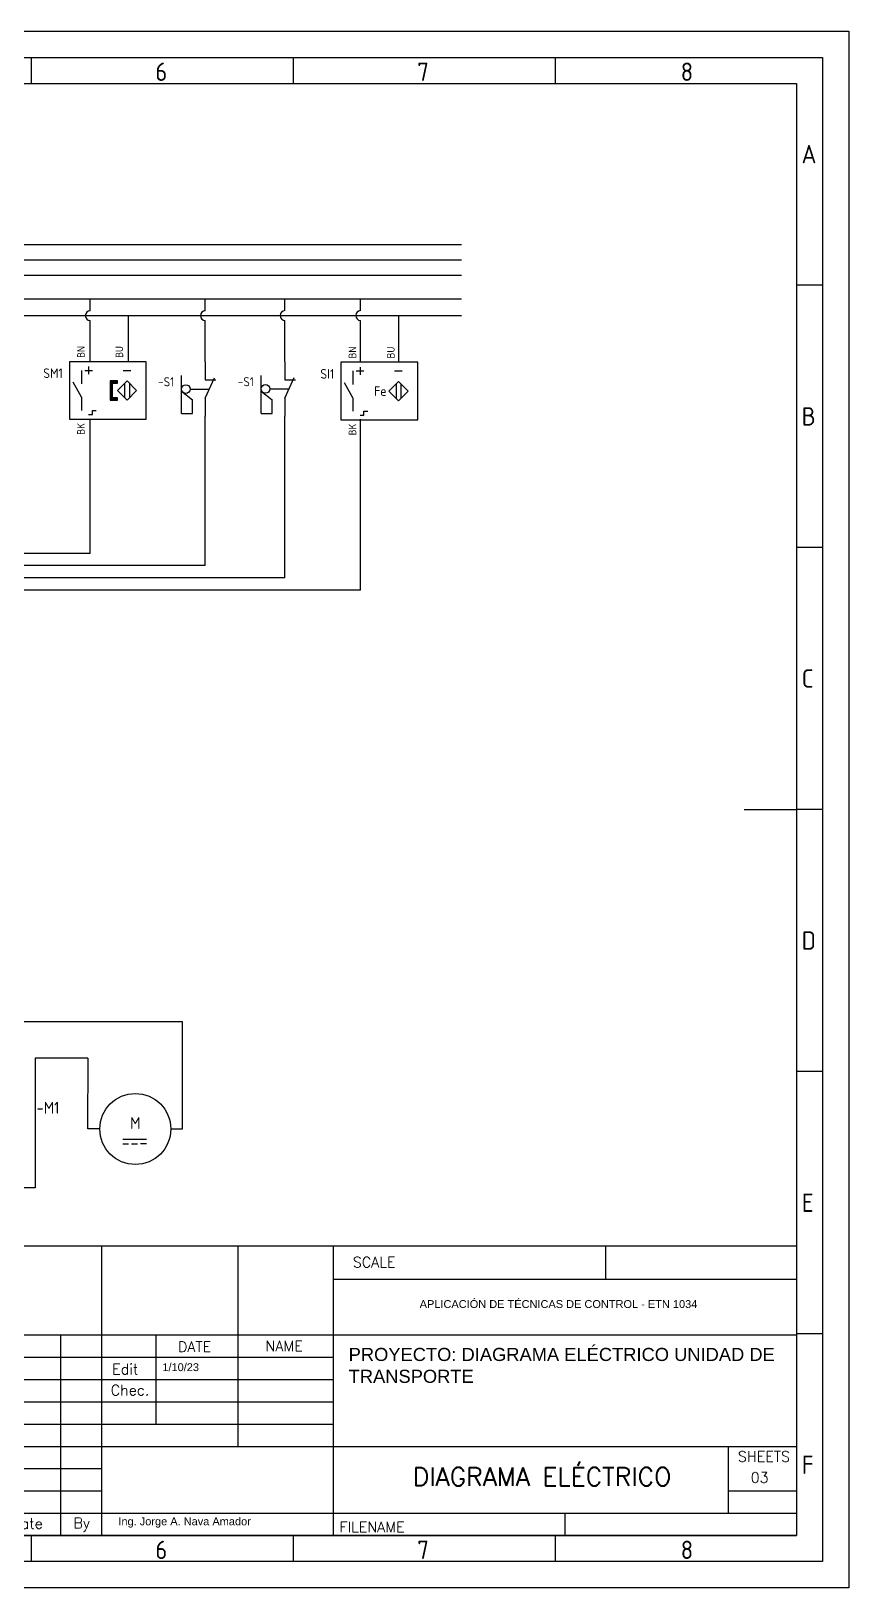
# Model space of a CAD drawing. Header units: inches. Extents: x 1238 to 1812, y 541 to 947.
# Drawn here: x 1598.8 to 1811.9, y 540.8 to 946.5 of the extents above; entities that cross this region are included whole.
import ezdxf
from ezdxf.enums import TextEntityAlignment as Align

# ---------------------------------------------------------------- set-up
doc = ezdxf.new("R2010")
doc.units = ezdxf.units.IN
doc.header["$MEASUREMENT"] = 0
for name, color, linetype in [('025', 1, 'Continuous'), ('035', 5, 'Continuous'), ('07', 7, 'Continuous'), ('MISC', 7, 'Continuous'), ('RED_2.5mm^2', 1, 'Continuous'), ('SYMS', 7, 'Continuous'), ('TAGS', 150, 'Continuous'), ('TERMS', 123, 'Continuous'), ('YEL_14_THHN', 2, 'Continuous')]:
    doc.layers.add(name, color=color, linetype=linetype)
doc.styles.add('ISO Proportional', font='isocp.shx')
doc.styles.get("Standard").update_dxf_attribs({"font": 'arial.ttf'})
doc.styles.add('WD', font='romans.shx')
doc.styles.add('WD_IEC', font='isocp2.shx', dxfattribs={"width": 0.9, "height": 4})

# ---------------------------------------------------------------- blocks, each defined once
blk = doc.blocks.new('VLS12C')
for p, q in [((0, 7.5), (0, 2.5)), ((-4.14, 0), (1.11, 0)), ((0, -2.5), (2.5, 3.12)), ((0, 2.5), (2.87, 2.5)), ((0, -2.5), (0, -7.5))]:
    blk.add_line(p, q)
at = {"linetype": 'Continuous'}
for p, q in [((-6.54, -6.75), (-6.54, 3.75)), ((-6.54, -0.6), (-3.54, -3)), ((-3.54, -6.75), (-3.54, -3)), ((-6.54, -6.75), (-3.54, -6.75))]:
    blk.add_line(p, q, dxfattribs=at)
blk.add_circle((-5.34, 0), 1.2, dxfattribs=at)
at = {"style": 'WD_IEC'}
for tag, p in [('INST', (-8.55, 6.75)), ('LOC', (-8.55, 3.75)), ('TAG1', (-8.55, 0.75)), ('DESC1', (-8.55, -6.75)), ('XREF', (-8.55, -3.75)), ('DESC2', (-8.55, -9.75)), ('DESC3', (-8.55, -12.75))]:
    blk.add_attdef(tag, text='', height=2.5, dxfattribs=at).set_placement(p, align=Align.RIGHT)
blk.add_attdef('TERM01', text='', height=2, rotation=90, dxfattribs=at).set_placement((-1, 7.5), align=Align.RIGHT)
at = {"style": 'WD_IEC', "flags": 1}
for tag, p, height in [('X2TERM01', (0, 7.5), 0.32), ('MFG', (2.75, 6.5), 1.5), ('CAT', (2.75, 4), 1.5), ('X1LINK', (2, 0), 0.32), ('ASSYCODE', (1, -4), 1), ('CONTACT', (1.05, -1.35), 1), ('COMMON', (2.3, -2.6), 1), ('X8TERM02', (0, -7.5), 0.32), ('FAMILY', (1, -5.5), 1), ('CATDESC', (1, -7), 1)]:
    blk.add_attdef(tag, p, '', height=height, dxfattribs=at)
at = {"style": 'WD_IEC'}
blk.add_attdef('TERM02', (-1, -7.5), '', height=2, rotation=90, dxfattribs=at)
at = {"lineweight": 15, "style": 'WD_IEC'}
blk.add_attdef('WDTAGALT', text='', height=2.5, dxfattribs=at).set_placement((-8.55, -15.75), align=Align.RIGHT)
blk = doc.blocks.new('VPX11IN3')
for p, q in [((-1.875, 5.25), (-1.875, 1.75)), ((-1, 5.25), (1, 5.25)), ((0, 6.25), (0, 4.25)), ((9, 5.25), (11, 5.25)), ((-1.875, -1.75), (-4.0625, 2.1875)), ((9.375, 1.875), (9.375, -1.875)), ((10.625, 1.875), (10.625, -1.875)), ((-1.875, -1.75), (-1.875, -5.25)), ((0, -6.25), (1, -6.25)), ((1, -6.25), (1, -5.25)), ((1, -5.25), (2, -5.25))]:
    blk.add_line(p, q)
for points in [[(-5, -7.5), (15, -7.5), (15, 7.5), (-5, 7.5)], [(10, 2.5), (12.5, 0), (10, -2.5), (7.5, 0)]]:
    blk.add_lwpolyline(points, close=True)
at = {"style": 'WD_IEC'}
blk.add_text('Fe', height=2.5, dxfattribs=at).set_placement((6.875, 0), align=Align.MIDDLE_RIGHT)
for tag, p in [('TERM02', (-1, 8.5)), ('TERM03', (9, 8.5))]:
    blk.add_attdef(tag, p, '', height=2, rotation=90, dxfattribs=at)
for tag, p in [('INST', (-6.75, 10.25)), ('LOC', (-6.75, 6.75)), ('TAG1', (-6.75, 3.25)), ('DESC1', (-6.75, -5.2)), ('DESC2', (-6.75, -8.7)), ('DESC3', (-6.75, -12.2)), ('WDTAGALT', (-6.25, -15.125))]:
    blk.add_attdef(tag, text='', height=2.5, dxfattribs=at).set_placement(p, align=Align.RIGHT)
at = {"style": 'WD_IEC', "flags": 1}
for tag, p, height in [('X2TERM02', (0, 7.5), 0.32), ('X2TERM03', (10, 7.5), 0.32), ('MFG', (17.75, 6.5), 1.5), ('CAT', (17.75, 4), 1.5), ('ASSYCODE', (16, -4), 1), ('X8TERM01', (0, -7.5), 0.32), ('FAMILY', (16, -5.5), 1), ('CATDESC', (16, -7), 1)]:
    blk.add_attdef(tag, p, '', height=height, dxfattribs=at)
at = {"lineweight": 15, "style": 'WD_IEC'}
blk.add_attdef('XREF', text='', height=2.5, dxfattribs=at).set_placement((-6.75, -1.35), align=Align.RIGHT)
at = {"style": 'WD_IEC'}
blk.add_attdef('TERM01', text='', height=2, rotation=90, dxfattribs=at).set_placement((-1, -8.5), align=Align.RIGHT)
blk = doc.blocks.new('VPX11M3')
for p, q in [((-1.875, 5.25), (-1.875, 1.75)), ((-1, 5.25), (1, 5.25)), ((0, 6.25), (0, 4.25)), ((9, 5.25), (11, 5.25)), ((-1.875, -1.75), (-4.0625, 2.1875)), ((9.375, 1.875), (9.375, -1.875)), ((10.625, 1.875), (10.625, -1.875)), ((-1.875, -1.75), (-1.875, -5.25)), ((0, -6.25), (1, -6.25)), ((1, -6.25), (1, -5.25)), ((1, -5.25), (2, -5.25))]:
    blk.add_line(p, q)
for points in [[(-5, -7.5), (15, -7.5), (15, 7.5), (-5, 7.5)], [(6.25, 1.875), (7.5, 1.875), (7.5, 2.5), (5.625, 2.5), (5.625, -2.5), (7.5, -2.5), (7.5, -1.875), (6.25, -1.875)], [(10, 2.5), (12.5, 0), (10, -2.5), (7.5, 0)]]:
    blk.add_lwpolyline(points, close=True)
for points in [[(5.625, 2.5), (5.625, 1.875), (7.5, 2.5), (7.5, 1.875)], [(5.625, 1.875), (5.625, -1.875), (6.25, 1.875), (6.25, -1.875)], [(5.625, -1.875), (5.625, -2.5), (7.5, -1.875), (7.5, -2.5)]]:
    blk.add_solid(points)
at = {"style": 'WD_IEC'}
for tag, p in [('TERM02', (-1, 8.5)), ('TERM03', (9, 8.5))]:
    blk.add_attdef(tag, p, '', height=2, rotation=90, dxfattribs=at)
for tag, p in [('INST', (-6.75, 10.25)), ('LOC', (-6.75, 6.75)), ('TAG1', (-6.75, 3.25)), ('DESC1', (-6.75, -5.2)), ('DESC2', (-6.75, -8.7)), ('DESC3', (-6.75, -12.2))]:
    blk.add_attdef(tag, text='', height=2.5, dxfattribs=at).set_placement(p, align=Align.RIGHT)
at = {"style": 'WD_IEC', "flags": 1}
for tag, p, height in [('X2TERM02', (0, 7.5), 0.32), ('X2TERM03', (10, 7.5), 0.32), ('MFG', (17.75, 6.5), 1.5), ('CAT', (17.75, 4), 1.5), ('ASSYCODE', (16, -4), 1), ('X8TERM01', (0, -7.5), 0.32), ('FAMILY', (16, -5.5), 1), ('CATDESC', (16, -7), 1)]:
    blk.add_attdef(tag, p, '', height=height, dxfattribs=at)
at = {"lineweight": 15, "style": 'WD_IEC'}
for tag, p in [('XREF', (-6.75, -1.35)), ('WDTAGALT', (-6.75, -15.125))]:
    blk.add_attdef(tag, text='', height=2.5, dxfattribs=at).set_placement(p, align=Align.RIGHT)
at = {"style": 'WD_IEC'}
blk.add_attdef('TERM01', text='', height=2, rotation=90, dxfattribs=at).set_placement((-1, -8.5), align=Align.RIGHT)
blk = doc.blocks.new('VMO1M6')
for p, q in [((-10.02, 0), (-10, 15)), ((10, 0), (10, 15)), ((-7.5, 0), (-10.02, 0)), ((7.5, 0), (10, 0)), ((-2.66, -2.16), (2.34, -2.16)), ((-2.66, -3.16), (-1.41, -3.16)), ((-0.81, -3.16), (0.49, -3.16)), ((2.34, -3.16), (1.09, -3.16))]:
    blk.add_line(p, q)
blk.add_circle((0, 0), 7.5)
at = {"style": 'WD_IEC'}
for tag, p in [('TERM01', (-10.52, 14.94)), ('TERM02', (9.48, 14.94))]:
    blk.add_attdef(tag, text='', height=2, rotation=90, dxfattribs=at).set_placement(p, align=Align.RIGHT)
at = {"style": 'WD_IEC', "flags": 1}
for tag, p, height in [('X2TERM01', (-10, 15), 0.32), ('X2TERM02', (10, 15), 0.32), ('MFG', (10.83, 2.04), 1.5), ('CAT', (10.83, -0.02), 1.5), ('ASSYCODE', (10.72, -6.29), 1), ('FAMILY', (10.72, -7.79), 1), ('CATDESC', (10.72, -9.29), 1)]:
    blk.add_attdef(tag, p, '', height=height, dxfattribs=at)
at = {"style": 'WD_IEC'}
for tag, p in [('INST', (-16.04, 9.25)), ('LOC', (-16.04, 6.25)), ('TAG1', (-16.04, 3.25)), ('RATING1', (-16.04, -0.8)), ('DESC1', (-16.04, -8.1)), ('DESC2', (-16.04, -11.1)), ('DESC3', (-16.04, -14.1))]:
    blk.add_attdef(tag, text='', height=2.5, dxfattribs=at).set_placement(p, align=Align.RIGHT)
blk.add_attdef('M', text='', height=2.5, dxfattribs=at).set_placement((0.02, 0.02), align=Align.CENTER)
at = {"lineweight": 15, "style": 'WD_IEC'}
blk.add_attdef('XREF', text='', height=2.5, dxfattribs=at).set_placement((-16.04, -5.1), align=Align.RIGHT)
at = {"style": 'WD_IEC', "width": 0.9}
blk.add_attdef('WDTAGALT', text='', height=2.5, dxfattribs=at).set_placement((-16.04, -17.1), align=Align.RIGHT)
blk = doc.blocks.new('IEC_border_a3')
at = {"layer": '035'}
for p, q in [((264, 292), (264, 287)), ((314, 292), (314, 287)), ((364, 292), (364, 287)), ((414.97, 248.54), (409.98, 248.54)), ((414.98, 198.5), (410, 198.5)), ((414.98, 148.5), (410, 148.5)), ((414.98, 98.5), (410, 98.5)), ((415, 48.46), (410.02, 48.46)), ((264, 10), (264, 5)), ((314, 10), (314, 5)), ((364, 10), (364, 5))]:
    blk.add_line(p, q, dxfattribs=at)
for points in [[(0, 297), (420, 297), (420, 0), (0, 0)], [(18, 287), (410, 287), (410, 10), (18, 10)]]:
    blk.add_lwpolyline(points, close=True, dxfattribs=at)
at = {"layer": '07'}
blk.add_line((400, 148.5), (410, 148.5), dxfattribs=at)
blk.add_lwpolyline([(13, 292), (415, 292), (415, 5), (13, 5)], close=True, dxfattribs=at)
at = {"layer": '035', "style": 'ISO Proportional'}
for s, p in [('6', (287.69, 287.5)), ('7', (337.67, 287.5)), ('8', (387.92, 287.5)), ('A', (410.98, 271.79)), ('B', (411, 221.75)), ('C', (411, 171.75)), ('D', (411, 121.75)), ('E', (411.02, 71.72)), ('F', (411.02, 21.72)), ('6', (287.69, 5.5)), ('7', (337.67, 5.5)), ('8', (387.92, 5.5))]:
    blk.add_text(s, height=3.5, dxfattribs=at).set_placement(p)
blk = doc.blocks.new('IEC_tblock_a3')
at = {"layer": '035'}
for p, q in [((-106.6, 55.25), (-106.6, 17)), ((-36.4, 55.25), (-36.4, 48.88)), ((-88.4, 48.88), (0, 48.88)), ((-179.4, 38.25), (-179.4, 0)), ((-153.4, 38.25), (-153.4, 0)), ((-140.4, 38.25), (-140.4, 0)), ((-122.2, 38.25), (-122.2, 21.25)), ((-187.2, 34), (-88.4, 34)), ((-187.2, 29.75), (-88.4, 29.75)), ((-187.2, 25.5), (-88.4, 25.5)), ((-187.2, 21.25), (-88.4, 21.25)), ((-187.2, 17), (-132.6, 17)), ((-187.2, 12.75), (-132.6, 12.75)), ((-187.2, 8.5), (-132.6, 8.5)), ((-13, 8.5), (0, 8.5)), ((-187.2, 4.25), (0, 4.25)), ((-44.2, 4.25), (-44.2, 0))]:
    blk.add_line(p, q, dxfattribs=at)
at = {"layer": '07'}
for p, q in [((-187.2, 55.25), (-187.2, 0)), ((-187.2, 55.25), (0, 55.25)), ((-132.6, 55.25), (-132.6, 0)), ((-88.4, 55.25), (-88.4, 0)), ((0, 55.25), (0, 0)), ((-187.2, 38.25), (0, 38.25)), ((-132.6, 17), (0, 17)), ((-13, 17), (-13, 4.25)), ((-187.2, 0), (0, 0))]:
    blk.add_line(p, q, dxfattribs=at)
at = {"style": 'WD'}
for tag, p in [('SCALE', (-69.88, 51.07)), ('SH', (-8.74, 10.06)), ('FILENAME', (-68.15, 0.8))]:
    blk.add_attdef(tag, p, '', height=2, dxfattribs=at)
for tag, height, p in [('EDDATE', 2, (-114.97, 30.8)), ('EDBY', 2, (-98.02, 30.86)), ('PROJDESC', 5, (-45.9, 29.2)), ('CKDATE', 2, (-114.85, 26.58)), ('CKBY', 2, (-97.88, 26.3)), ('DWGDESC', 5, (-44.85, 19.72)), ('DWGNO', 3.5, (-48.54, 9.46))]:
    blk.add_attdef(tag, text='', height=height, dxfattribs=at).set_placement(p, align=Align.CENTER)
at = {"style": 'WD', "flags": 1}
blk.add_attdef('WD_TB', (-120.95, 11.91), '', height=2, dxfattribs=at)
at = {"layer": '025', "style": 'WD'}
for s, p in [('SCALE', (-80.57, 51.13)), ('NAME', (-97.74, 35.14)), ('No:', (-183.81, 1.19)), ('Revision', (-166.53, 1.47)), ('Date', (-146.79, 1.28)), ('By', (-136.33, 1.37))]:
    blk.add_text(s, height=2, dxfattribs=at).set_placement(p, align=Align.CENTER)
for s, p in [('DATE', (-118, 35)), ('Edit', (-130.55, 30.72)), ('Chec.', (-130.82, 26.72)), ('SHEETS', (-11.17, 14.05)), ('FILENAME', (-87.18, 0.61))]:
    blk.add_text(s, height=2, dxfattribs=at).set_placement(p)

msp = doc.modelspace()

# ---------------------------------------------------------------- linework, layer by layer
at = {"layer": 'RED_2.5mm^2'}
for p, q in [((1316.23, 886.93), (1710.96, 886.93)), ((1316.23, 882.93), (1710.96, 882.93)), ((1376.23, 876.7), (1710.96, 876.7)), ((1614.17, 873.64), (1614.17, 876.7)), ((1644.17, 873.64), (1644.17, 876.7)), ((1664.93, 873.66), (1664.93, 876.73)), ((1684.63, 873.66), (1684.63, 876.73)), ((1380.23, 872.37), (1710.96, 872.37)), ((1624.17, 860.33), (1624.17, 872.37)), ((1694.63, 860.35), (1694.63, 872.39)), ((1614.17, 860.33), (1614.17, 871.1)), ((1644.17, 860.33), (1644.17, 871.1)), ((1664.93, 860.35), (1664.93, 871.12)), ((1684.63, 860.35), (1684.63, 871.12)), ((1638.25, 688.34), (1481.91, 688.34)), ((1638.25, 678.86), (1638.25, 688.34)), ((1613.6, 678.86), (1599.86, 678.86)), ((1599.86, 678.86), (1599.86, 645.02)), ((1599.86, 645.02), (1330.52, 645.02))]:
    msp.add_line(p, q, dxfattribs=at)
for centre in [(1614.17, 872.37), (1644.17, 872.37), (1664.93, 872.39), (1684.63, 872.39)]:
    msp.add_arc(centre, 1.27, 90, 270, dxfattribs=at)
at = {"layer": 'TAGS'}
msp.add_line((1316.81, 890.9), (1710.96, 890.9), dxfattribs=at)
at = {"layer": 'YEL_14_THHN'}
for p, q in [((1614.17, 810.39), (1614.17, 845.33)), ((1644.17, 807.2), (1644.17, 846.13)), ((1664.93, 804.04), (1664.93, 846.15)), ((1684.63, 800.85), (1684.63, 845.35)), ((1614.17, 810.39), (1497.15, 810.39)), ((1644.17, 807.2), (1502.23, 807.2)), ((1664.93, 804.04), (1507.31, 804.02)), ((1684.63, 800.85), (1512.39, 800.83))]:
    msp.add_line(p, q, dxfattribs=at)

# ---------------------------------------------------------------- block references
at = {"xscale": 1.366054111090824, "yscale": 1.366054111090824, "zscale": 1.366054111090824}
msp.add_blockref('IEC_border_a3', (1238.15, 540.79), dxfattribs=at)
ref = msp.add_blockref('IEC_tblock_a3', (1798.23, 554.45), dxfattribs=dict(xscale=1.366054111090824, yscale=1.366054111090824, zscale=1.366054111090824))
ref.add_attrib('DWGNO', 'DIAGRAMA ELÉCTRICO', dxfattribs={"height": 4.7812, "style": 'WD'}).set_placement((1731.93, 567.37), align=Align.CENTER)
ref.add_attrib('SH', '03', (1786.3, 568.2), dxfattribs={"height": 2.732, "style": 'WD'})
at = {"layer": 'SYMS'}
ref = msp.add_blockref('VPX11M3', (1613.77, 852.85), dxfattribs=at)
ref.add_attrib('TERM03', 'BU', (1622.77, 861.35), dxfattribs={"layer": 'TERMS', "height": 2, "rotation": 90, "style": 'WD_IEC'})
ref.add_attrib('TERM02', 'BN', (1612.77, 861.35), dxfattribs={"layer": 'TERMS', "height": 2, "rotation": 90, "style": 'WD_IEC'})
ref.add_attrib('TERM01', 'BK', dxfattribs={"layer": 'TERMS', "height": 2, "rotation": 90, "style": 'WD_IEC'}).set_placement((1612.77, 844.35), align=Align.RIGHT)
ref.add_attrib('TAG1', 'SM1', dxfattribs={"layer": 'TAGS', "height": 2.5, "style": 'WD_IEC'}).set_placement((1607.02, 856.1), align=Align.RIGHT)
ref = msp.add_blockref('VLS12C', (1644.17, 853.23), dxfattribs=dict(at, xscale=0.9466545384213532, yscale=0.9466545384213532, zscale=0.9466545384213532))
ref.add_attrib('TAG1', '-S1', dxfattribs={"layer": 'TAGS', "height": 2.367, "style": 'WD_IEC'}).set_placement((1636.07, 853.94), align=Align.RIGHT)
ref = msp.add_blockref('VLS12C', (1664.93, 853.25), dxfattribs=dict(at, xscale=0.9466545384213532, yscale=0.9466545384213532, zscale=0.9466545384213532))
ref.add_attrib('TAG1', '-S1', dxfattribs={"layer": 'TAGS', "height": 2.367, "style": 'WD_IEC'}).set_placement((1656.83, 853.96), align=Align.RIGHT)
ref = msp.add_blockref('VPX11IN3', (1684.52, 852.69), dxfattribs=at)
ref.add_attrib('TERM03', 'BU', (1693.52, 861.19), dxfattribs={"layer": 'TERMS', "height": 2, "rotation": 90, "style": 'WD_IEC'})
ref.add_attrib('TERM02', 'BN', (1683.52, 861.19), dxfattribs={"layer": 'TERMS', "height": 2, "rotation": 90, "style": 'WD_IEC'})
ref.add_attrib('TERM01', 'BK', dxfattribs={"layer": 'TERMS', "height": 2, "rotation": 90, "style": 'WD_IEC'}).set_placement((1683.52, 844.19), align=Align.RIGHT)
ref.add_attrib('TAG1', 'SI1', dxfattribs={"layer": 'TAGS', "height": 2.5, "style": 'WD_IEC'}).set_placement((1677.77, 855.94), align=Align.RIGHT)
ref = msp.add_blockref('VMO1M6', (1625.93, 660.38), dxfattribs=dict(at, xscale=1.232329310357149, yscale=1.232329310357149, zscale=1.232329310357149))
ref.add_attrib('M', 'M', dxfattribs={"layer": 'MISC', "height": 3.08, "style": 'WD_IEC'}).set_placement((1625.94, 660.4), align=Align.CENTER)
ref.add_attrib('TAG1', '-M1', dxfattribs={"layer": 'TAGS', "height": 3.081, "style": 'WD_IEC'}).set_placement((1606.16, 664.38), align=Align.RIGHT)

# ---------------------------------------------------------------- texts
at = {"attachment_point": 1}
for s, width, insert, char_height in [('APLICACIÓN DE TÉCNICAS DE CONTROL - ETN 1034', 88.3968, (1700.04, 615.78), 2.0491), ('PROYECTO: DIAGRAMA ELÉCTRICO UNIDAD DE TRANSPORTE', 112.0147, (1681.53, 603.33), 3.4151), ('1/10/23', 17.8012, (1632.98, 599.33), 2.049), ('Ing. Jorge A. Nava Amador', 52.7235, (1621.52, 559.15), 2.0491)]:
    msp.add_mtext_dynamic_manual_height_columns(s, width=width, gutter_width=17.08, heights=[0], dxfattribs=dict(at, insert=insert, char_height=char_height))

doc.saveas('drawing.dxf')
